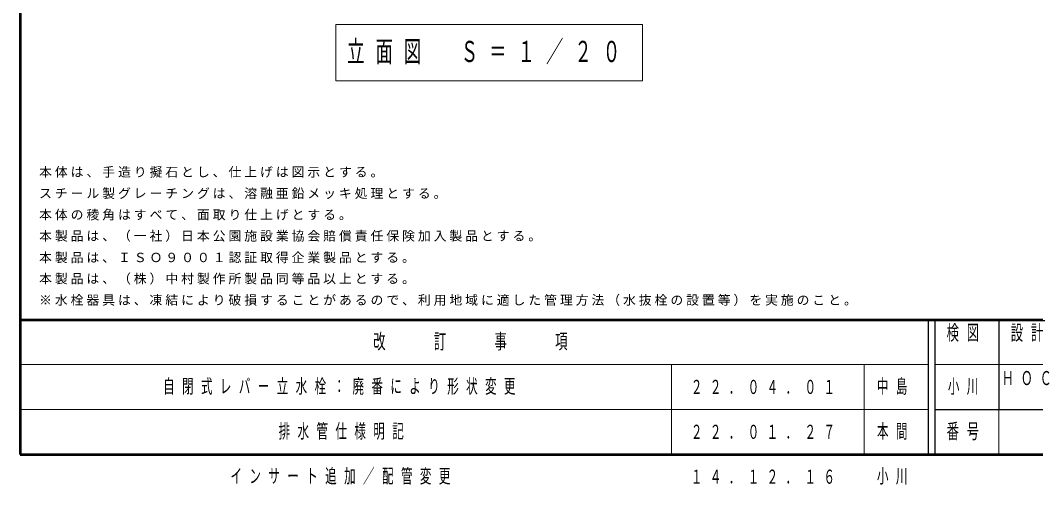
# Model space of a CAD drawing. Units: millimetres on the paper, scale 1:20. Extents: x -385 to 0, y -5 to 267.
# Drawn here: x -385 to -226.8, y -4.7 to 67.7 of the extents above; entities that cross this region are included whole.
import ezdxf

# ---------------------------------------------------------------- set-up
doc = ezdxf.new("R2010")
doc.units = ezdxf.units.MM
doc.layers.add('LY_1', color=2, linetype='Continuous', lineweight=13)
doc.layers.add('LY_2', color=7, linetype='Continuous', lineweight=13)
doc.styles.add('ＭＳ ゴシック', font='')
doc.styles.get('ＭＳ ゴシック').set_extended_font_data('MS Gothic')

msp = doc.modelspace()

# ---------------------------------------------------------------- linework, layer by layer
at = {"layer": 'LY_1', "color": 7}
for p, q in [((-335.826, 67.042), (-335.826, 58.242)), ((-288.026, 67.042), (-335.826, 67.042)), ((-288.026, 58.242), (-288.026, 67.042)), ((-335.826, 58.242), (-288.026, 58.242))]:
    msp.add_line(p, q, dxfattribs=at)
at = {"layer": 'LY_2', "lineweight": 50}
for p, q in [((-385, 267), (-385, 0)), ((-385, 21), (0, 21)), ((-385, 0), (0, 0))]:
    msp.add_line(p, q, dxfattribs=at)
at = {"layer": 'LY_2', "color": 211, "lineweight": 25}
for p, q in [((-243.5, 21), (-243.5, 0)), ((-242.5, 21), (-242.5, 0)), ((-232.5, 21), (-232.5, 7)), ((-242.5, 7), (0, 7))]:
    msp.add_line(p, q, dxfattribs=at)
at = {"layer": 'LY_2'}
for p, q in [((-385, 14), (-243.5, 14)), ((-283.5, 14), (-283.5, 0)), ((-253.5, 14), (-253.5, 0)), ((-242.5, 14), (-187.5, 14)), ((-385, 7), (-243.5, 7)), ((-232.5, 7), (-232.5, 0))]:
    msp.add_line(p, q, dxfattribs=at)

# ---------------------------------------------------------------- texts
at = {"layer": 'LY_1', "color": 7, "style": 'ＭＳ ゴシック'}
for s, insert, char_height, attachment_point in [('\\T1.64;\\W0.6;立面図\u3000Ｓ＝１／２０', (-311.926, 62.642), 3.299, 5), ('\\T1.23;本体は、手造り擬石とし、仕上げは図示とする。', (-382.073, 43.145), 1.466, 7), ('\\T1.23;スチール製グレーチングは、溶融亜鉛メッキ処理とする。', (-382.073, 39.812), 1.466, 7), ('\\T1.23;本体の稜角はすべて、面取り仕上げとする。', (-382.073, 36.479), 1.466, 7), ('\\T1.23;本製品は、（一社）日本公園施設業協会賠償責任保険加入製品とする。', (-382.073, 33.145), 1.466, 7), ('\\T1.23;本製品は、ＩＳＯ９００１認証取得企業製品とする。', (-382.073, 29.812), 1.466, 7), ('\\T1.23;本製品は、（株）中村製作所製品同等品以上とする。', (-382.073, 26.479), 1.466, 7), ('\\T1.23;※水栓器具は、凍結により破損することがあるので、利用地域に適した管理方法（水抜栓の設置等）を実施のこと。', (-382.073, 23.145), 1.466, 7), ('\\T1.64;\\W0.6;ＨＯＣ', (-232, 13), 2.199, 1), ('\\T1.64;\\W0.6;自閉式レバー立水栓：廃番により形状変更', (-362.75, 10.5), 2.199, 4), ('\\T1.64;\\W0.6;２２．０４．０１', (-280.5, 10.5), 2.199, 4), ('\\T1.64;\\W0.6;中島', (-251.5, 10.5), 2.199, 4), ('\\T1.64;\\W0.6;小川', (-237.5, 10.5), 2.199, 5), ('\\T1.64;\\W0.6;排水管仕様明記', (-344.75, 3.5), 2.199, 4), ('\\T1.64;\\W0.6;本間', (-251.5, 3.5), 2.199, 4), ('\\T1.64;\\W0.6;２２．０１．２７', (-280.5, 3.5), 2.199, 4), ('\\T1.64;\\W0.6;インサート追加／配管変更', (-352.25, -3.5), 2.199, 4), ('\\T1.64;\\W0.6;１４．１２．１６', (-280.5, -3.5), 2.199, 4), ('\\T1.64;\\W0.6;小川', (-251.5, -3.5), 2.199, 4)]:
    msp.add_mtext(s, dxfattribs=dict(at, insert=insert, char_height=char_height, attachment_point=attachment_point))
at = {"layer": 'LY_2', "color": 4, "char_height": 2.346, "style": 'ＭＳ ゴシック'}
for s, insert, attachment_point in [('\\T1.64;\\W0.6;改\u3000\u3000訂\u3000\u3000事\u3000\u3000項', (-314.25, 17.5), 5), ('\\T1.64;\\W0.6;検図', (-237.5, 20.167), 2), ('\\T1.64;\\W0.6;設計', (-227.5, 20.167), 2), ('\\T1.64;\\W0.6;番号', (-237.5, 3.5), 5)]:
    msp.add_mtext(s, dxfattribs=dict(at, insert=insert, attachment_point=attachment_point))

doc.saveas('drawing.dxf')
